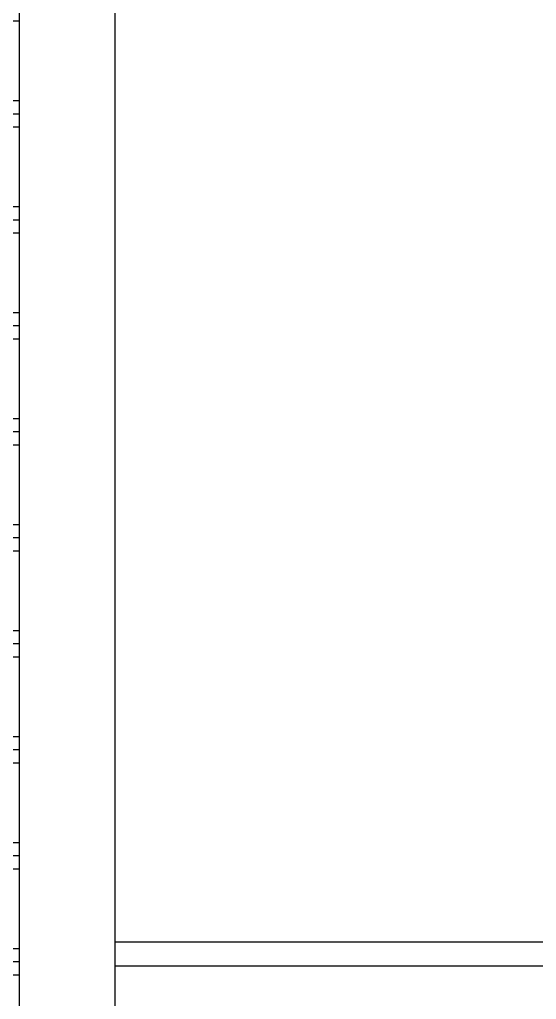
# Model space of a CAD drawing. Header units: centimetres. Extents: x 1966 to 8787, y 7398 to 12383.
# Drawn here: x 4261.8 to 4283.45, y 7738.41 to 7779.51 of the extents above; entities that cross this region are included whole.
import ezdxf

# ---------------------------------------------------------------- set-up
doc = ezdxf.new("R2010")
doc.units = ezdxf.units.CM

msp = doc.modelspace()

# ---------------------------------------------------------------- hatches: boundary and pattern name
h = msp.add_hatch()
h.set_pattern_fill('PLAST', color=256, scale=0.7)
h.set_pattern_definition([(0, (0, 1085.277), (0, 4.445), []), (0, (0, 1085.833), (0, 4.445), []), (0, (0, 1086.3885), (0, 4.445), [])])
h.paths.add_polyline_path([(4001.8, 7628.823), (4019.8, 7628.823), (4019.8, 7845.823), (4001.8, 7845.823)])
h.paths.add_polyline_path([(4261.8, 7845.823), (4243.8, 7845.823), (4243.8, 7628.823), (4261.8, 7628.823)])

# ---------------------------------------------------------------- linework, layer by layer
for p, q in [((4261.8, 7628.823), (4261.8, 7875.823)), ((4265.8, 7628.823), (4265.8, 7865.823)), ((4265.8, 7740.823), (4347.3, 7740.823)), ((4265.8, 7739.823), (4347.3, 7739.823))]:
    msp.add_line(p, q)

doc.saveas('drawing.dxf')
